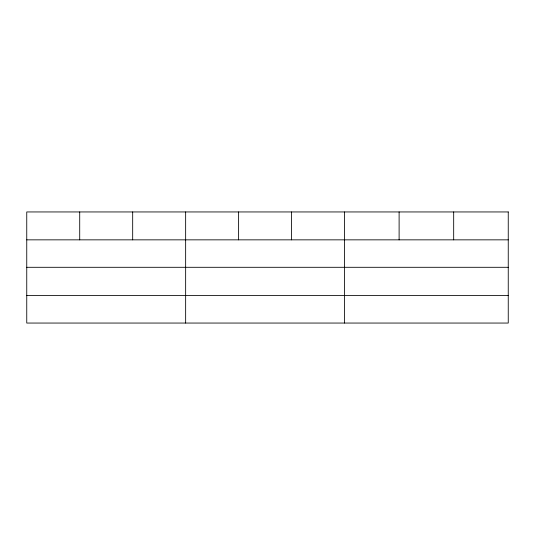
<?xml version="1.0" encoding="UTF-8"?>
<svg xmlns="http://www.w3.org/2000/svg" width="535" height="535" viewBox="0 0 535 535"><rect width="100%" height="100%" fill="white"/><g stroke="black" fill="none" stroke-linecap="round" stroke-linejoin="round"><path stroke-width="0.8" d="M26.75 239.847L508.25 239.847M26.75 267.299L508.25 267.299M26.75 295.594L508.25 295.594M453.68 211.947L453.68 239.847M399.11 211.947L399.11 239.847M344.54 211.947L344.54 323.053M291.575 211.947L291.575 239.847M238.61 211.947L238.61 239.847M185.645 211.947L185.645 323.053M132.68 211.947L132.68 239.847M79.715 211.947L79.715 239.847M508.25 211.947L26.75 211.947L26.75 323.053L508.25 323.053L508.25 211.947"/></g></svg>
